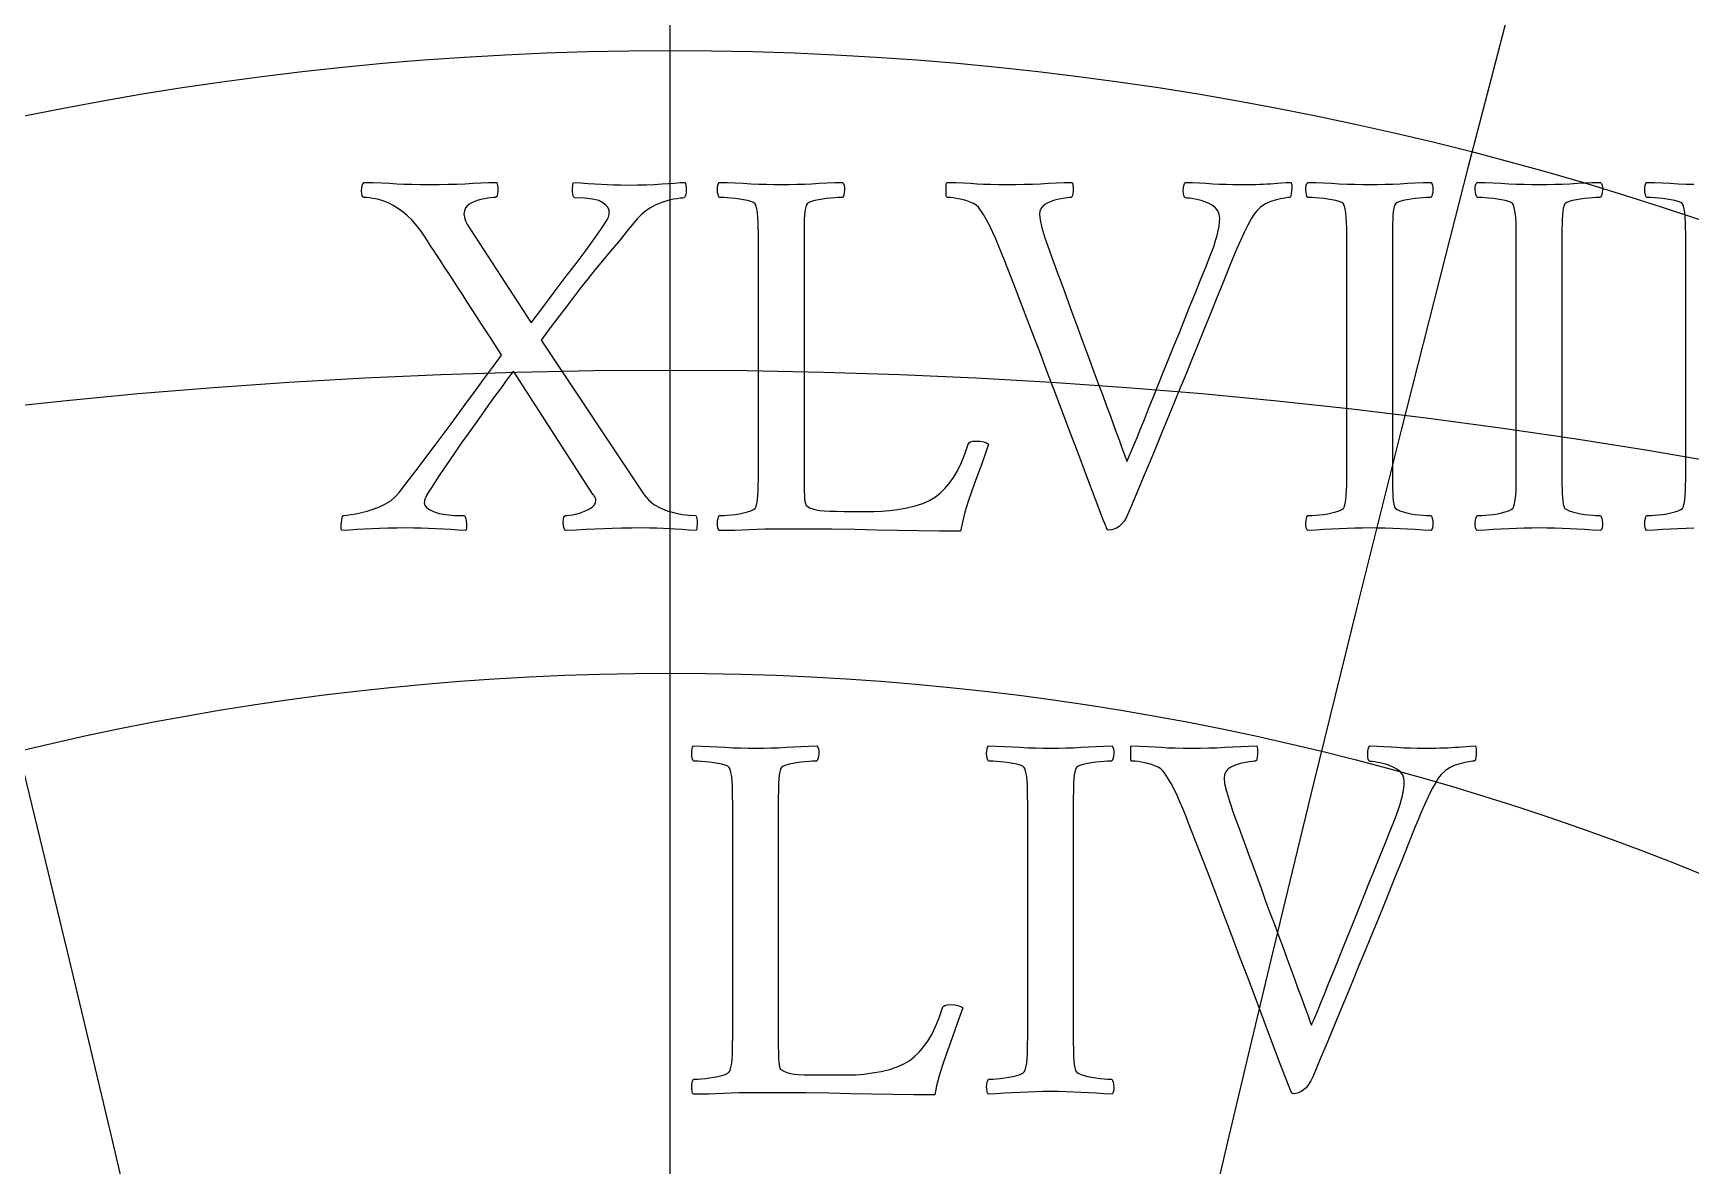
# Model space of a CAD drawing. Header units: millimetres. Extents: x -69 to 69, y -69 to 71.
# Drawn here: x -4.8 to 7.7, y 38.78 to 47.31 of the extents above; entities that cross this region are included whole.
import ezdxf

# ---------------------------------------------------------------- set-up
doc = ezdxf.new("R2010")
doc.units = ezdxf.units.MM
for name, color, linetype in [('CUT_OUTER', 1, 'Continuous'), ('ENGRAVE', 7, 'Continuous'), ('ENGRAVE_FINE', 8, 'Continuous'), ('TEXT', 5, 'Continuous')]:
    doc.layers.add(name, color=color, linetype=linetype)

msp = doc.modelspace()

# ---------------------------------------------------------------- linework, layer by layer
at = {"layer": 'CUT_OUTER'}
for centre, radius, start, end in [((-0.0002, -0.0002), 69.3899, 142.382592, 87.802904), ((-0.0008, 0.001), 69.3887, 92.196259, 142.383048)]:
    msp.add_arc(centre, radius, start, end, dxfattribs=at)
at = {"layer": 'ENGRAVE'}
msp.add_lwpolyline([(0, -68.4), (0, 68.4)], dxfattribs=at)
for centre, radius in [((0, 0), 68.4), ((0, 28.424), 36.7224), ((0, 26.228), 32.1226), ((0, 24.4499), 27.9737), ((0, 23.0047), 24.1772), ((0, 0), 44.7739), ((0, 21.8307), 20.6582)]:
    msp.add_circle(centre, radius, dxfattribs=at)
for centre, radius, start, end in [((0, 31.1576), 41.9068, 131.64088, 48.35912), ((0, 34.6003), 47.863, 158.93428, 21.06572), ((0, 39.0076), 54.8629, 178.03137, 1.96863)]:
    msp.add_arc(centre, radius, start, end, dxfattribs=at)
at = {"layer": 'ENGRAVE_FINE'}
for centre, radius, start, end in [((-359.1049, -44.7739), 364.6446, 4.150866, 17.902688), ((-359.1049, -44.7739), 364.6446, 4.150866, 17.902688), ((359.1049, -44.7739), 364.6446, 162.097312, 175.849134), ((359.1049, -44.7739), 364.6446, 162.097312, 175.849134), ((-173.9699, -44.7739), 185.1349, 8.354592, 35.979906), ((-173.9699, -44.7739), 185.1349, 8.354592, 35.979906), ((173.9699, -44.7739), 185.1349, 144.020094, 171.645408), ((173.9699, -44.7739), 185.1349, 144.020094, 171.645408), ((-109.6732, -44.7739), 126.6398, 12.666469, 54.396525), ((-109.6732, -44.7739), 126.6398, 12.666469, 54.396525), ((109.6732, -44.7739), 126.6398, 125.603475, 167.333531), ((109.6732, -44.7739), 126.6398, 125.603475, 167.333531), ((-75.4617, -44.7739), 98.5082, 17.146853, 73.284845), ((-75.4617, -44.7739), 98.5082, 17.146853, 73.284845), ((75.4617, -44.7739), 98.5082, 106.715155, 162.853147), ((75.4617, -44.7739), 98.5082, 106.715155, 162.853147)]:
    msp.add_arc(centre, radius, start, end, dxfattribs=at)
at = {"layer": 'TEXT'}
for points in [[(-1.8143, 46.1727), (-1.743, 46.173), (-1.6747, 46.1742), (-1.6095, 46.1761), (-1.5473, 46.1787), (-1.4868, 46.1816), (-1.4269, 46.1843), (-1.3675, 46.1867), (-1.3086, 46.1888), (-1.3051, 46.1787), (-1.3025, 46.1646), (-1.301, 46.1464), (-1.3005, 46.1241), (-1.3015, 46.1029), (-1.3046, 46.0877), (-1.3096, 46.0786), (-1.3167, 46.0756), (-1.3326, 46.0749), (-1.3521, 46.073), (-1.3751, 46.0699), (-1.4016, 46.0655), (-1.4295, 46.0594), (-1.4563, 46.0513), (-1.482, 46.0412), (-1.5068, 46.029), (-1.5281, 46.0143), (-1.5432, 45.9962), (-1.5523, 45.9748), (-1.5554, 45.9502), (-1.5523, 45.9262), (-1.5432, 45.8986), (-1.5281, 45.8675), (-1.5068, 45.8329), (-1.0497, 45.129), (-0.9617, 45.2466), (-0.8758, 45.3606), (-0.7918, 45.4711), (-0.7099, 45.578), (-0.6346, 45.6774), (-0.5704, 45.7651), (-0.5173, 45.8412), (-0.4753, 45.9057), (-0.4699, 45.9158), (-0.4657, 45.9259), (-0.4628, 45.936), (-0.4611, 45.9461), (-0.4603, 45.9552), (-0.4596, 45.9623), (-0.4593, 45.9674), (-0.4591, 45.9704), (-0.4622, 45.9851), (-0.4713, 46.0007), (-0.4864, 46.0174), (-0.5077, 46.0351), (-0.5393, 46.051), (-0.5855, 46.0624), (-0.6465, 46.0692), (-0.7221, 46.0715), (-0.7275, 46.0762), (-0.7317, 46.0862), (-0.7346, 46.1015), (-0.7362, 46.1221), (-0.7366, 46.1437), (-0.7357, 46.162), (-0.7336, 46.1771), (-0.7302, 46.1888), (-0.6731, 46.1849), (-0.6194, 46.1812), (-0.569, 46.1778), (-0.5218, 46.1747), (-0.4752, 46.172), (-0.4263, 46.1701), (-0.3751, 46.169), (-0.3216, 46.1686), (-0.2478, 46.1691), (-0.18, 46.1706), (-0.1183, 46.1732), (-0.0627, 46.1767), (-0.0124, 46.1805), (0.0334, 46.1838), (0.0746, 46.1866), (0.1112, 46.1888), (0.1149, 46.1792), (0.1178, 46.1666), (0.12, 46.1509), (0.1214, 46.1322), (0.121, 46.1132), (0.1178, 46.0968), (0.1119, 46.0829), (0.1032, 46.0715), (0.0922, 46.0709), (0.0753, 46.069), (0.0527, 46.0658), (0.0243, 46.0614), (-0.0078, 46.0548), (-0.0415, 46.0452), (-0.0766, 46.0326), (-0.1133, 46.0169), (-0.1498, 45.9976), (-0.1846, 45.9739), (-0.2176, 45.946), (-0.2488, 45.9138), (-0.3212, 45.8258), (-0.3888, 45.7439), (-0.4517, 45.668), (-0.5097, 45.5982), (-0.5649, 45.5312), (-0.6194, 45.4637), (-0.6731, 45.3957), (-0.7261, 45.3272), (-0.781, 45.2552), (-0.8404, 45.1765), (-0.9043, 45.0913), (-0.9729, 44.9996), (-0.1962, 43.8345), (-0.1641, 43.7951), (-0.1244, 43.7617), (-0.0771, 43.7344), (-0.0222, 43.7132), (0.0351, 43.6973), (0.09, 43.6859), (0.1423, 43.6791), (0.1921, 43.6768), (0.1973, 43.6669), (0.2007, 43.6535), (0.2024, 43.6366), (0.2023, 43.6161), (0.2011, 43.5961), (0.1997, 43.5807), (0.1981, 43.5698), (0.1962, 43.5635), (0.1396, 43.5674), (0.087, 43.5711), (0.0384, 43.5745), (-0.0061, 43.5777), (-0.0508, 43.5803), (-0.1001, 43.5822), (-0.154, 43.5834), (-0.2124, 43.5837), (-0.2926, 43.5834), (-0.3676, 43.5822), (-0.4373, 43.5803), (-0.5016, 43.5777), (-0.5659, 43.5745), (-0.6356, 43.5711), (-0.7106, 43.5674), (-0.7908, 43.5635), (-0.7979, 43.5736), (-0.803, 43.5878), (-0.806, 43.606), (-0.807, 43.6282), (-0.806, 43.6495), (-0.803, 43.6647), (-0.7979, 43.6738), (-0.7908, 43.6768), (-0.7768, 43.6775), (-0.759, 43.6798), (-0.7374, 43.6836), (-0.7119, 43.6889), (-0.685, 43.6959), (-0.6589, 43.7046), (-0.6334, 43.7151), (-0.6088, 43.7274), (-0.5876, 43.7411), (-0.5724, 43.7562), (-0.5633, 43.7725), (-0.5603, 43.7901), (-0.5606, 43.7945), (-0.5618, 43.7997), (-0.5637, 43.8056), (-0.5663, 43.8123), (-0.5695, 43.819), (-0.5729, 43.8249), (-0.5766, 43.8301), (-0.5805, 43.8345), (-1.1832, 44.7649), (-1.2286, 44.7046), (-1.2757, 44.6411), (-1.3247, 44.5742), (-1.3754, 44.504), (-1.4266, 44.4326), (-1.477, 44.3619), (-1.5267, 44.292), (-1.5756, 44.2229), (-1.6224, 44.1561), (-1.6656, 44.0934), (-1.7053, 44.0348), (-1.7414, 43.9802), (-1.773, 43.9316), (-1.7991, 43.8912), (-1.8196, 43.8588), (-1.8345, 43.8345), (-1.8368, 43.83), (-1.8395, 43.8244), (-1.8428, 43.8179), (-1.8466, 43.8103), (-1.8502, 43.8019), (-1.8527, 43.7931), (-1.8542, 43.7837), (-1.8547, 43.7739), (-1.8504, 43.756), (-1.8375, 43.739), (-1.816, 43.7227), (-1.7859, 43.7071), (-1.7455, 43.6939), (-1.6929, 43.6844), (-1.6282, 43.6787), (-1.5513, 43.6768), (-1.5459, 43.6669), (-1.5417, 43.6535), (-1.5388, 43.6366), (-1.5372, 43.6161), (-1.5368, 43.5961), (-1.5377, 43.5807), (-1.5398, 43.5698), (-1.5432, 43.5635), (-1.5981, 43.5674), (-1.6535, 43.5711), (-1.7093, 43.5745), (-1.7657, 43.5777), (-1.8221, 43.5803), (-1.878, 43.5822), (-1.9333, 43.5834), (-1.9882, 43.5837), (-2.0623, 43.5834), (-2.1308, 43.5822), (-2.1937, 43.5803), (-2.2511, 43.5777), (-2.3062, 43.5745), (-2.3624, 43.5711), (-2.4195, 43.5674), (-2.4777, 43.5635), (-2.4808, 43.575), (-2.4822, 43.5893), (-2.4818, 43.6064), (-2.4797, 43.6262), (-2.4768, 43.6453), (-2.4741, 43.6601), (-2.4717, 43.6706), (-2.4696, 43.6768), (-2.4573, 43.6777), (-2.4367, 43.6803), (-2.4078, 43.6848), (-2.3705, 43.6909), (-2.3282, 43.6995), (-2.2845, 43.7112), (-2.2392, 43.7258), (-2.1925, 43.7435), (-2.1476, 43.7646), (-2.108, 43.7895), (-2.0738, 43.8182), (-2.0448, 43.8507), (-1.9718, 43.9458), (-1.9022, 44.0368), (-1.8363, 44.1238), (-1.7738, 44.2067), (-1.7133, 44.2877), (-1.653, 44.369), (-1.5929, 44.4506), (-1.5331, 44.5323), (-1.4721, 44.6159), (-1.4082, 44.7027), (-1.3416, 44.7929), (-1.2722, 44.8863), (-1.2961, 44.9248), (-1.3233, 44.9677), (-1.3537, 45.0149), (-1.3875, 45.0663), (-1.4231, 45.1205), (-1.4593, 45.176), (-1.496, 45.2328), (-1.5331, 45.2908), (-1.57, 45.3485), (-1.6059, 45.4041), (-1.6408, 45.4577), (-1.6747, 45.5092), (-1.7066, 45.5575), (-1.7354, 45.6013), (-1.7612, 45.6405), (-1.7839, 45.6751), (-1.8025, 45.7034), (-1.8158, 45.7236), (-1.8237, 45.7358), (-1.8264, 45.7398), (-1.8584, 45.7896), (-1.8896, 45.8339), (-1.9201, 45.8726), (-1.9498, 45.9057), (-1.9805, 45.9353), (-2.014, 45.9633), (-2.0503, 45.9899), (-2.0893, 46.0149), (-2.1165, 46.0299), (-2.1455, 46.0427), (-2.1762, 46.0532), (-2.2087, 46.0614), (-2.2401, 46.0676), (-2.2678, 46.072), (-2.2917, 46.0747), (-2.3118, 46.0756), (-2.3189, 46.0786), (-2.3239, 46.0877), (-2.327, 46.1029), (-2.328, 46.1241), (-2.327, 46.1464), (-2.3239, 46.1646), (-2.3189, 46.1787), (-2.3118, 46.1888), (-2.2417, 46.1867), (-2.1768, 46.1843), (-2.1173, 46.1816), (-2.063, 46.1787), (-2.0088, 46.1761), (-1.9493, 46.1742), (-1.8844, 46.173), (-1.8143, 46.1727)], [(1.0093, 44.0328), (1.0093, 44.0282), (1.0093, 44.0226), (1.0093, 44.0161), (1.0093, 44.0085), (1.0093, 43.9889), (1.0093, 43.9665), (1.0093, 43.9414), (1.0093, 43.9134), (1.0095, 43.8847), (1.0103, 43.8573), (1.0115, 43.8311), (1.0133, 43.8062), (1.0158, 43.7845), (1.0194, 43.7678), (1.0239, 43.7562), (1.0295, 43.7496), (1.0509, 43.7368), (1.0745, 43.7268), (1.1004, 43.7196), (1.1286, 43.7152), (1.1621, 43.7126), (1.2039, 43.7107), (1.2541, 43.7095), (1.3127, 43.7091), (1.5351, 43.7091), (1.5932, 43.7108), (1.654, 43.7157), (1.7176, 43.7239), (1.7839, 43.7354), (1.8483, 43.7505), (1.9058, 43.7693), (1.9565, 43.7919), (2.0003, 43.8184), (2.0361, 43.8472), (2.0706, 43.8811), (2.1039, 43.92), (2.1358, 43.964), (2.1663, 44.0146), (2.195, 44.0732), (2.2219, 44.14), (2.2471, 44.2148), (2.2537, 44.2254), (2.2653, 44.233), (2.282, 44.2375), (2.3037, 44.2391), (2.3371, 44.2375), (2.3644, 44.233), (2.3856, 44.2254), (2.4008, 44.2148), (2.3719, 44.1326), (2.3416, 44.0479), (2.3102, 43.9607), (2.2774, 43.871), (2.247, 43.7832), (2.2223, 43.7021), (2.2035, 43.6275), (2.1905, 43.5595), (2.0309, 43.56), (1.8719, 43.5615), (1.7134, 43.564), (1.5554, 43.5676), (1.3925, 43.5711), (1.2196, 43.5736), (1.0366, 43.5752), (0.8434, 43.5757), (0.7764, 43.5753), (0.713, 43.5741), (0.653, 43.5722), (0.5967, 43.5696), (0.5415, 43.5669), (0.4854, 43.565), (0.4283, 43.5639), (0.3701, 43.5635), (0.3632, 43.5731), (0.3585, 43.5858), (0.3561, 43.6014), (0.356, 43.6202), (0.3576, 43.6389), (0.3605, 43.6545), (0.3647, 43.6672), (0.3701, 43.6768), (0.3848, 43.6772), (0.4045, 43.6783), (0.4293, 43.6802), (0.4591, 43.6829), (0.4911, 43.6865), (0.5223, 43.6915), (0.5528, 43.6976), (0.5825, 43.7051), (0.6084, 43.7134), (0.6275, 43.7223), (0.6398, 43.7317), (0.6452, 43.7415), (0.6524, 43.7676), (0.6578, 43.7971), (0.6615, 43.8303), (0.6634, 43.8669), (0.6643, 43.9061), (0.6649, 43.9468), (0.6653, 43.989), (0.6654, 44.0328), (0.6654, 45.7196), (0.6653, 45.7635), (0.6649, 45.8061), (0.6643, 45.8474), (0.6634, 45.8875), (0.6615, 45.925), (0.6578, 45.9588), (0.6524, 45.9887), (0.6452, 46.0149), (0.6398, 46.0263), (0.6275, 46.0361), (0.6084, 46.0445), (0.5825, 46.0513), (0.5528, 46.057), (0.5223, 46.0619), (0.4911, 46.0661), (0.4591, 46.0695), (0.4293, 46.0722), (0.4045, 46.0741), (0.3848, 46.0752), (0.3701, 46.0756), (0.3647, 46.0852), (0.3605, 46.0978), (0.3576, 46.1135), (0.356, 46.1322), (0.3561, 46.1509), (0.3585, 46.1666), (0.3632, 46.1792), (0.3701, 46.1888), (0.4306, 46.1867), (0.4905, 46.1843), (0.5499, 46.1816), (0.6088, 46.1787), (0.6672, 46.1761), (0.7251, 46.1742), (0.7825, 46.173), (0.8394, 46.1727), (0.8976, 46.173), (0.9552, 46.1742), (1.0119, 46.1761), (1.0679, 46.1787), (1.1242, 46.1816), (1.1817, 46.1843), (1.2405, 46.1867), (1.3005, 46.1888), (1.3075, 46.1792), (1.3121, 46.1666), (1.3146, 46.1509), (1.3147, 46.1322), (1.313, 46.1135), (1.3101, 46.0978), (1.306, 46.0852), (1.3005, 46.0756), (1.2859, 46.0752), (1.2661, 46.0741), (1.2414, 46.0722), (1.2115, 46.0695), (1.1797, 46.0661), (1.1488, 46.0619), (1.119, 46.057), (1.0902, 46.0513), (1.0649, 46.0445), (1.0457, 46.0361), (1.0325, 46.0263), (1.0254, 46.0149), (1.02, 45.9931), (1.0158, 45.9684), (1.0129, 45.9406), (1.0113, 45.9097), (1.0104, 45.8766), (1.0098, 45.842), (1.0094, 45.8058), (1.0093, 45.7681), (1.0093, 45.7621), (1.0093, 45.756), (1.0093, 45.7499), (1.0093, 45.7439), (1.0093, 45.7378), (1.0093, 45.7317), (1.0093, 45.7257), (1.0093, 45.7196)], [(2.5424, 46.1727), (2.6066, 46.173), (2.6698, 46.1742), (2.732, 46.1761), (2.7932, 46.1787), (2.8536, 46.1816), (2.9135, 46.1843), (2.9729, 46.1867), (3.0318, 46.1888), (3.0353, 46.1788), (3.0374, 46.1651), (3.0383, 46.1475), (3.0379, 46.1261), (3.0363, 46.1055), (3.0334, 46.0902), (3.0292, 46.0802), (3.0238, 46.0756), (3.013, 46.0749), (2.997, 46.073), (2.9756, 46.0699), (2.9489, 46.0655), (2.92, 46.0594), (2.8918, 46.0513), (2.8644, 46.0412), (2.8377, 46.029), (2.8147, 46.014), (2.7982, 45.9952), (2.7884, 45.9725), (2.7851, 45.9461), (2.7896, 45.9052), (2.8033, 45.847), (2.8261, 45.7717), (2.8579, 45.6791), (2.8755, 45.631), (2.8958, 45.5755), (2.919, 45.5127), (2.9449, 45.4425), (2.9728, 45.3668), (3.002, 45.2873), (3.0325, 45.204), (3.0642, 45.1169), (3.0967, 45.0279), (3.1294, 44.9389), (3.1624, 44.8499), (3.1957, 44.7609), (3.2283, 44.6737), (3.2594, 44.59), (3.289, 44.5098), (3.317, 44.4332), (3.3431, 44.3618), (3.3666, 44.2972), (3.3876, 44.2394), (3.406, 44.1885), (3.4213, 44.1464), (3.4328, 44.1152), (3.4405, 44.0948), (3.4445, 44.0853), (3.4508, 44.0991), (3.4616, 44.1243), (3.4771, 44.1608), (3.497, 44.2087), (3.5207, 44.266), (3.5471, 44.3306), (3.5763, 44.4025), (3.6083, 44.4818), (3.6425, 44.5669), (3.6786, 44.6562), (3.7164, 44.7499), (3.7559, 44.8479), (3.7965, 44.9484), (3.8373, 45.0496), (3.8784, 45.1516), (3.9198, 45.2544), (3.9606, 45.356), (4.0002, 45.4546), (4.0385, 45.5502), (4.0755, 45.6427), (4.0892, 45.6776), (4.1018, 45.7135), (4.1134, 45.7504), (4.124, 45.7884), (4.1329, 45.8253), (4.1392, 45.8592), (4.143, 45.89), (4.1443, 45.9178), (4.1409, 45.9481), (4.1306, 45.9744), (4.1135, 45.9967), (4.0897, 46.0149), (4.0618, 46.0298), (4.033, 46.0422), (4.0032, 46.0521), (3.9723, 46.0594), (3.9434, 46.0647), (3.9193, 46.0685), (3.8999, 46.0708), (3.8854, 46.0715), (3.8783, 46.078), (3.8732, 46.0892), (3.8702, 46.1053), (3.8692, 46.1261), (3.8702, 46.1475), (3.8732, 46.1651), (3.8783, 46.1788), (3.8854, 46.1888), (3.9392, 46.1867), (3.9916, 46.1843), (4.0424, 46.1816), (4.0917, 46.1787), (4.141, 46.1761), (4.1918, 46.1742), (4.2441, 46.173), (4.298, 46.1727), (4.3421, 46.1728), (4.3814, 46.1732), (4.4159, 46.1738), (4.4456, 46.1747), (4.4728, 46.1758), (4.4997, 46.1772), (4.5264, 46.1788), (4.5528, 46.1807), (4.5806, 46.1828), (4.6115, 46.1848), (4.6454, 46.1868), (4.6823, 46.1888), (4.6856, 46.1787), (4.6873, 46.1646), (4.6876, 46.1464), (4.6863, 46.1241), (4.684, 46.1029), (4.6813, 46.0877), (4.678, 46.0786), (4.6742, 46.0756), (4.6581, 46.0743), (4.6342, 46.0705), (4.6025, 46.0642), (4.5629, 46.0553), (4.5216, 46.0427), (4.4846, 46.025), (4.4518, 46.0023), (4.4234, 45.9744), (4.4038, 45.949), (4.3814, 45.9133), (4.3563, 45.8671), (4.3283, 45.8106), (4.2999, 45.7496), (4.2732, 45.6898), (4.2483, 45.6312), (4.2252, 45.574), (4.1717, 45.4412), (4.1205, 45.3141), (4.0716, 45.1925), (4.0249, 45.0764), (3.9797, 44.9642), (3.9349, 44.8539), (3.8907, 44.7457), (3.8469, 44.6395), (3.8031, 44.5334), (3.7585, 44.4251), (3.7131, 44.3149), (3.6669, 44.2027), (3.6189, 44.0864), (3.5678, 43.964), (3.5137, 43.8356), (3.4566, 43.7011), (3.44, 43.6657), (3.4227, 43.6363), (3.4046, 43.6131), (3.3858, 43.5959), (3.3665, 43.5835), (3.3469, 43.5746), (3.327, 43.5693), (3.3069, 43.5676), (3.3011, 43.5692), (3.2958, 43.5741), (3.291, 43.5824), (3.2867, 43.5939), (3.2826, 43.6061), (3.2786, 43.6166), (3.2746, 43.6253), (3.2705, 43.6323), (3.2049, 43.8053), (3.1416, 43.9726), (3.0805, 44.134), (3.0217, 44.2896), (2.9638, 44.443), (2.9054, 44.5976), (2.8465, 44.7534), (2.7871, 44.9106), (2.7256, 45.0724), (2.6602, 45.2423), (2.5911, 45.4203), (2.5181, 45.6063), (2.496, 45.6635), (2.4741, 45.7176), (2.4525, 45.7686), (2.4311, 45.8167), (2.4093, 45.8622), (2.3861, 45.9057), (2.3617, 45.9471), (2.3361, 45.9866), (2.3239, 46.002), (2.3078, 46.0159), (2.2875, 46.0283), (2.2633, 46.0392), (2.2371, 46.0485), (2.2112, 46.0564), (2.1855, 46.0627), (2.1601, 46.0675), (2.1365, 46.071), (2.1161, 46.0735), (2.0991, 46.0751), (2.0853, 46.0756), (2.0835, 46.079), (2.0822, 46.0892), (2.0815, 46.1063), (2.0812, 46.1302), (2.0815, 46.1543), (2.0822, 46.1721), (2.0835, 46.1837), (2.0853, 46.1888), (2.1511, 46.1867), (2.2112, 46.1843), (2.2654, 46.1816), (2.3138, 46.1787), (2.3622, 46.1761), (2.4165, 46.1742), (2.4765, 46.173), (2.5424, 46.1727)], [(5.2769, 46.1727), (5.3352, 46.173), (5.3927, 46.1742), (5.4495, 46.1761), (5.5055, 46.1787), (5.5617, 46.1816), (5.6192, 46.1843), (5.678, 46.1867), (5.7381, 46.1888), (5.745, 46.1792), (5.7497, 46.1666), (5.7521, 46.1509), (5.7522, 46.1322), (5.7506, 46.1135), (5.7477, 46.0978), (5.7435, 46.0852), (5.7381, 46.0756), (5.7234, 46.0752), (5.7037, 46.0741), (5.6789, 46.0722), (5.6491, 46.0695), (5.6172, 46.0661), (5.5864, 46.0619), (5.5565, 46.057), (5.5277, 46.0513), (5.5024, 46.0445), (5.4832, 46.0361), (5.4701, 46.0263), (5.463, 46.0149), (5.4576, 45.9931), (5.4534, 45.9684), (5.4505, 45.9406), (5.4488, 45.9097), (5.4479, 45.8766), (5.4473, 45.842), (5.4469, 45.8058), (5.4468, 45.7681), (5.4468, 45.7621), (5.4468, 45.756), (5.4468, 45.7499), (5.4468, 45.7439), (5.4468, 45.7378), (5.4468, 45.7317), (5.4468, 45.7257), (5.4468, 45.7196), (5.4468, 44.0328), (5.4468, 44.0267), (5.4468, 44.0206), (5.4468, 44.0146), (5.4468, 44.0085), (5.4468, 44.0024), (5.4468, 43.9964), (5.4468, 43.9903), (5.4468, 43.9842), (5.4469, 43.9467), (5.4473, 43.9109), (5.4479, 43.8769), (5.4488, 43.8447), (5.4505, 43.8147), (5.4534, 43.7875), (5.4576, 43.7631), (5.463, 43.7415), (5.4701, 43.7317), (5.4832, 43.7223), (5.5024, 43.7134), (5.5277, 43.7051), (5.5565, 43.6976), (5.5864, 43.6915), (5.6172, 43.6865), (5.6491, 43.6829), (5.6789, 43.6802), (5.7037, 43.6783), (5.7234, 43.6772), (5.7381, 43.6768), (5.7435, 43.6672), (5.7477, 43.6545), (5.7506, 43.6389), (5.7522, 43.6202), (5.7521, 43.6014), (5.7497, 43.5858), (5.745, 43.5731), (5.7381, 43.5635), (5.678, 43.5674), (5.6192, 43.5711), (5.5617, 43.5745), (5.5055, 43.5777), (5.4495, 43.5803), (5.3927, 43.5822), (5.3352, 43.5834), (5.2769, 43.5837), (5.22, 43.5834), (5.1626, 43.5822), (5.1047, 43.5803), (5.0463, 43.5777), (4.9874, 43.5745), (4.928, 43.5711), (4.8681, 43.5674), (4.8077, 43.5635), (4.8007, 43.5731), (4.796, 43.5858), (4.7936, 43.6014), (4.7935, 43.6202), (4.7952, 43.6389), (4.7981, 43.6545), (4.8022, 43.6672), (4.8077, 43.6768), (4.8223, 43.6772), (4.8421, 43.6783), (4.8668, 43.6802), (4.8967, 43.6829), (4.9286, 43.6865), (4.9599, 43.6915), (4.9903, 43.6976), (5.02, 43.7051), (5.046, 43.7134), (5.065, 43.7223), (5.0773, 43.7317), (5.0827, 43.7415), (5.09, 43.7676), (5.0954, 43.7971), (5.0991, 43.8303), (5.1009, 43.8669), (5.1018, 43.9061), (5.1025, 43.9468), (5.1028, 43.989), (5.103, 44.0328), (5.103, 45.7196), (5.1028, 45.7635), (5.1025, 45.8061), (5.1018, 45.8474), (5.1009, 45.8875), (5.0991, 45.925), (5.0954, 45.9588), (5.09, 45.9887), (5.0827, 46.0149), (5.0773, 46.0263), (5.065, 46.0361), (5.046, 46.0445), (5.02, 46.0513), (4.9903, 46.057), (4.9599, 46.0619), (4.9286, 46.0661), (4.8967, 46.0695), (4.8668, 46.0722), (4.8421, 46.0741), (4.8223, 46.0752), (4.8077, 46.0756), (4.8022, 46.0852), (4.7981, 46.0978), (4.7952, 46.1135), (4.7935, 46.1322), (4.7936, 46.1509), (4.796, 46.1666), (4.8007, 46.1792), (4.8077, 46.1888), (4.8681, 46.1867), (4.928, 46.1843), (4.9874, 46.1816), (5.0463, 46.1787), (5.1047, 46.1761), (5.1626, 46.1742), (5.22, 46.173), (5.2769, 46.1727)], [(6.5552, 46.1727), (6.6135, 46.173), (6.671, 46.1742), (6.7277, 46.1761), (6.7837, 46.1787), (6.84, 46.1816), (6.8975, 46.1843), (6.9563, 46.1867), (7.0163, 46.1888), (7.0233, 46.1792), (7.028, 46.1666), (7.0304, 46.1509), (7.0305, 46.1322), (7.0288, 46.1135), (7.0259, 46.0978), (7.0218, 46.0852), (7.0163, 46.0756), (7.0017, 46.0752), (6.9819, 46.0741), (6.9572, 46.0722), (6.9273, 46.0695), (6.8955, 46.0661), (6.8646, 46.0619), (6.8348, 46.057), (6.806, 46.0513), (6.7807, 46.0445), (6.7615, 46.0361), (6.7483, 46.0263), (6.7413, 46.0149), (6.7358, 45.9931), (6.7317, 45.9684), (6.7287, 45.9406), (6.7271, 45.9097), (6.7262, 45.8766), (6.7256, 45.842), (6.7252, 45.8058), (6.7251, 45.7681), (6.7251, 45.7621), (6.7251, 45.756), (6.7251, 45.7499), (6.7251, 45.7439), (6.7251, 45.7378), (6.7251, 45.7317), (6.7251, 45.7257), (6.7251, 45.7196), (6.7251, 44.0328), (6.7251, 44.0267), (6.7251, 44.0206), (6.7251, 44.0146), (6.7251, 44.0085), (6.7251, 44.0024), (6.7251, 43.9964), (6.7251, 43.9903), (6.7251, 43.9842), (6.7252, 43.9467), (6.7256, 43.9109), (6.7262, 43.8769), (6.7271, 43.8447), (6.7287, 43.8147), (6.7317, 43.7875), (6.7358, 43.7631), (6.7413, 43.7415), (6.7483, 43.7317), (6.7615, 43.7223), (6.7807, 43.7134), (6.806, 43.7051), (6.8348, 43.6976), (6.8646, 43.6915), (6.8955, 43.6865), (6.9273, 43.6829), (6.9572, 43.6802), (6.9819, 43.6783), (7.0017, 43.6772), (7.0163, 43.6768), (7.0218, 43.6672), (7.0259, 43.6545), (7.0288, 43.6389), (7.0305, 43.6202), (7.0304, 43.6014), (7.028, 43.5858), (7.0233, 43.5731), (7.0163, 43.5635), (6.9563, 43.5674), (6.8975, 43.5711), (6.84, 43.5745), (6.7837, 43.5777), (6.7277, 43.5803), (6.671, 43.5822), (6.6135, 43.5834), (6.5552, 43.5837), (6.4983, 43.5834), (6.4409, 43.5822), (6.383, 43.5803), (6.3246, 43.5777), (6.2657, 43.5745), (6.2063, 43.5711), (6.1464, 43.5674), (6.0859, 43.5635), (6.079, 43.5731), (6.0743, 43.5858), (6.0719, 43.6014), (6.0718, 43.6202), (6.0734, 43.6389), (6.0763, 43.6545), (6.0805, 43.6672), (6.0859, 43.6768), (6.1006, 43.6772), (6.1203, 43.6783), (6.1451, 43.6802), (6.1749, 43.6829), (6.2069, 43.6865), (6.2381, 43.6915), (6.2686, 43.6976), (6.2983, 43.7051), (6.3242, 43.7134), (6.3433, 43.7223), (6.3556, 43.7317), (6.361, 43.7415), (6.3682, 43.7676), (6.3737, 43.7971), (6.3773, 43.8303), (6.3792, 43.8669), (6.3801, 43.9061), (6.3807, 43.9468), (6.3811, 43.989), (6.3812, 44.0328), (6.3812, 45.7196), (6.3811, 45.7635), (6.3807, 45.8061), (6.3801, 45.8474), (6.3792, 45.8875), (6.3773, 45.925), (6.3737, 45.9588), (6.3682, 45.9887), (6.361, 46.0149), (6.3556, 46.0263), (6.3433, 46.0361), (6.3242, 46.0445), (6.2983, 46.0513), (6.2686, 46.057), (6.2381, 46.0619), (6.2069, 46.0661), (6.1749, 46.0695), (6.1451, 46.0722), (6.1203, 46.0741), (6.1006, 46.0752), (6.0859, 46.0756), (6.0805, 46.0852), (6.0763, 46.0978), (6.0734, 46.1135), (6.0718, 46.1322), (6.0719, 46.1509), (6.0743, 46.1666), (6.079, 46.1792), (6.0859, 46.1888), (6.1464, 46.1867), (6.2063, 46.1843), (6.2657, 46.1816), (6.3246, 46.1787), (6.383, 46.1761), (6.4409, 46.1742), (6.4983, 46.173), (6.5552, 46.1727)], [(0.8151, 39.7844), (0.8151, 39.7799), (0.8151, 39.7743), (0.8151, 39.7678), (0.8151, 39.7602), (0.8151, 39.7406), (0.8151, 39.7182), (0.8151, 39.693), (0.8151, 39.6651), (0.8154, 39.6364), (0.8161, 39.609), (0.8174, 39.5828), (0.8191, 39.5579), (0.8217, 39.5362), (0.8252, 39.5195), (0.8298, 39.5079), (0.8353, 39.5013), (0.8567, 39.4885), (0.8803, 39.4785), (0.9062, 39.4713), (0.9344, 39.4669), (0.9679, 39.4642), (1.0098, 39.4623), (1.06, 39.4612), (1.1185, 39.4608), (1.341, 39.4608), (1.399, 39.4625), (1.4598, 39.4674), (1.5234, 39.4756), (1.5897, 39.4871), (1.6541, 39.5022), (1.7116, 39.521), (1.7623, 39.5436), (1.8062, 39.57), (1.8419, 39.5989), (1.8764, 39.6327), (1.9097, 39.6717), (1.9417, 39.7157), (1.9721, 39.7662), (2.0008, 39.8249), (2.0278, 39.8916), (2.0529, 39.9665), (2.0595, 39.9771), (2.0711, 39.9847), (2.0878, 39.9892), (2.1096, 39.9907), (2.1429, 39.9892), (2.1702, 39.9847), (2.1915, 39.9771), (2.2066, 39.9665), (2.1777, 39.8843), (2.1475, 39.7996), (2.116, 39.7124), (2.0833, 39.6226), (2.0528, 39.5349), (2.0281, 39.4537), (2.0093, 39.3792), (1.9963, 39.3112), (1.8368, 39.3117), (1.6777, 39.3132), (1.5192, 39.3157), (1.3612, 39.3192), (1.1984, 39.3228), (1.0254, 39.3253), (0.8424, 39.3268), (0.6492, 39.3273), (0.5823, 39.327), (0.5188, 39.3258), (0.4589, 39.3239), (0.4025, 39.3213), (0.3474, 39.3186), (0.2913, 39.3167), (0.2341, 39.3156), (0.176, 39.3152), (0.169, 39.3248), (0.1643, 39.3374), (0.1619, 39.3531), (0.1618, 39.3718), (0.1634, 39.3905), (0.1664, 39.4062), (0.1705, 39.4189), (0.176, 39.4285), (0.1906, 39.4288), (0.2103, 39.43), (0.2351, 39.4319), (0.265, 39.4345), (0.2969, 39.4382), (0.3282, 39.4431), (0.3586, 39.4493), (0.3883, 39.4568), (0.4142, 39.4651), (0.4333, 39.474), (0.4456, 39.4833), (0.451, 39.4932), (0.4582, 39.5192), (0.4637, 39.5488), (0.4673, 39.5819), (0.4692, 39.6186), (0.4701, 39.6578), (0.4708, 39.6985), (0.4711, 39.7407), (0.4713, 39.7844), (0.4713, 41.4713), (0.4711, 41.5151), (0.4708, 41.5577), (0.4701, 41.5991), (0.4692, 41.6391), (0.4673, 41.6767), (0.4637, 41.7104), (0.4582, 41.7404), (0.451, 41.7666), (0.4456, 41.7779), (0.4333, 41.7878), (0.4142, 41.7961), (0.3883, 41.803), (0.3586, 41.8087), (0.3282, 41.8136), (0.2969, 41.8178), (0.265, 41.8212), (0.2351, 41.8238), (0.2103, 41.8257), (0.1906, 41.8269), (0.176, 41.8272), (0.1705, 41.8369), (0.1664, 41.8495), (0.1634, 41.8652), (0.1618, 41.8839), (0.1619, 41.9026), (0.1643, 41.9183), (0.169, 41.9309), (0.176, 41.9405), (0.2364, 41.9384), (0.2963, 41.936), (0.3557, 41.9333), (0.4146, 41.9304), (0.473, 41.9277), (0.5309, 41.9258), (0.5883, 41.9247), (0.6452, 41.9243), (0.7035, 41.9247), (0.761, 41.9258), (0.8178, 41.9277), (0.8738, 41.9304), (0.93, 41.9333), (0.9875, 41.936), (1.0463, 41.9384), (1.1064, 41.9405), (1.1133, 41.9309), (1.118, 41.9183), (1.1204, 41.9026), (1.1205, 41.8839), (1.1189, 41.8652), (1.116, 41.8495), (1.1118, 41.8369), (1.1064, 41.8272), (1.0917, 41.8269), (1.072, 41.8257), (1.0472, 41.8238), (1.0174, 41.8212), (0.9855, 41.8178), (0.9547, 41.8136), (0.9248, 41.8087), (0.896, 41.803), (0.8707, 41.7961), (0.8515, 41.7878), (0.8384, 41.7779), (0.8313, 41.7666), (0.8258, 41.7448), (0.8217, 41.72), (0.8188, 41.6922), (0.8171, 41.6614), (0.8162, 41.6283), (0.8156, 41.5936), (0.8152, 41.5575), (0.8151, 41.5198), (0.8151, 41.5137), (0.8151, 41.5077), (0.8151, 41.5016), (0.8151, 41.4955), (0.8151, 41.4895), (0.8151, 41.4834), (0.8151, 41.4773), (0.8151, 41.4713)], [(2.87, 41.9243), (2.9283, 41.9247), (2.9858, 41.9258), (3.0426, 41.9277), (3.0986, 41.9304), (3.1548, 41.9333), (3.2124, 41.936), (3.2711, 41.9384), (3.3312, 41.9405), (3.3381, 41.9309), (3.3428, 41.9183), (3.3452, 41.9026), (3.3453, 41.8839), (3.3437, 41.8652), (3.3408, 41.8495), (3.3366, 41.8369), (3.3312, 41.8272), (3.3165, 41.8269), (3.2968, 41.8257), (3.272, 41.8238), (3.2422, 41.8212), (3.2103, 41.8178), (3.1795, 41.8136), (3.1497, 41.8087), (3.1208, 41.803), (3.0956, 41.7961), (3.0763, 41.7878), (3.0632, 41.7779), (3.0561, 41.7666), (3.0507, 41.7448), (3.0465, 41.72), (3.0436, 41.6922), (3.042, 41.6614), (3.0411, 41.6283), (3.0404, 41.5936), (3.0401, 41.5575), (3.0399, 41.5198), (3.0399, 41.5137), (3.0399, 41.5077), (3.0399, 41.5016), (3.0399, 41.4955), (3.0399, 41.4895), (3.0399, 41.4834), (3.0399, 41.4773), (3.0399, 41.4713), (3.0399, 39.7844), (3.0399, 39.7784), (3.0399, 39.7723), (3.0399, 39.7662), (3.0399, 39.7602), (3.0399, 39.7541), (3.0399, 39.748), (3.0399, 39.742), (3.0399, 39.7359), (3.0401, 39.6984), (3.0404, 39.6626), (3.0411, 39.6286), (3.042, 39.5963), (3.0436, 39.5664), (3.0465, 39.5392), (3.0507, 39.5148), (3.0561, 39.4932), (3.0632, 39.4833), (3.0763, 39.474), (3.0956, 39.4651), (3.1208, 39.4568), (3.1497, 39.4493), (3.1795, 39.4431), (3.2103, 39.4382), (3.2422, 39.4345), (3.272, 39.4319), (3.2968, 39.43), (3.3165, 39.4288), (3.3312, 39.4285), (3.3366, 39.4189), (3.3408, 39.4062), (3.3437, 39.3905), (3.3453, 39.3718), (3.3452, 39.3531), (3.3428, 39.3374), (3.3381, 39.3248), (3.3312, 39.3152), (3.2711, 39.3191), (3.2124, 39.3228), (3.1548, 39.3262), (3.0986, 39.3294), (3.0426, 39.332), (2.9858, 39.3339), (2.9283, 39.335), (2.87, 39.3354), (2.8132, 39.335), (2.7558, 39.3339), (2.6979, 39.332), (2.6395, 39.3294), (2.5806, 39.3262), (2.5211, 39.3228), (2.4612, 39.3191), (2.4008, 39.3152), (2.3939, 39.3248), (2.3892, 39.3374), (2.3868, 39.3531), (2.3866, 39.3718), (2.3883, 39.3905), (2.3912, 39.4062), (2.3954, 39.4189), (2.4008, 39.4285), (2.4155, 39.4288), (2.4352, 39.43), (2.46, 39.4319), (2.4898, 39.4345), (2.5218, 39.4382), (2.553, 39.4431), (2.5835, 39.4493), (2.6132, 39.4568), (2.6391, 39.4651), (2.6582, 39.474), (2.6704, 39.4833), (2.6759, 39.4932), (2.6831, 39.5192), (2.6885, 39.5488), (2.6922, 39.5819), (2.6941, 39.6186), (2.695, 39.6578), (2.6956, 39.6985), (2.696, 39.7407), (2.6961, 39.7844), (2.6961, 41.4713), (2.696, 41.5151), (2.6956, 41.5577), (2.695, 41.5991), (2.6941, 41.6391), (2.6922, 41.6767), (2.6885, 41.7104), (2.6831, 41.7404), (2.6759, 41.7666), (2.6704, 41.7779), (2.6582, 41.7878), (2.6391, 41.7961), (2.6132, 41.803), (2.5835, 41.8087), (2.553, 41.8136), (2.5218, 41.8178), (2.4898, 41.8212), (2.46, 41.8238), (2.4352, 41.8257), (2.4155, 41.8269), (2.4008, 41.8272), (2.3954, 41.8369), (2.3912, 41.8495), (2.3883, 41.8652), (2.3866, 41.8839), (2.3868, 41.9026), (2.3892, 41.9183), (2.3939, 41.9309), (2.4008, 41.9405), (2.4612, 41.9384), (2.5211, 41.936), (2.5806, 41.9333), (2.6395, 41.9304), (2.6979, 41.9277), (2.7558, 41.9258), (2.8132, 41.9247), (2.87, 41.9243)], [(3.9339, 41.9243), (3.9981, 41.9247), (4.0613, 41.9258), (4.1235, 41.9277), (4.1847, 41.9304), (4.2451, 41.9333), (4.3051, 41.936), (4.3645, 41.9384), (4.4234, 41.9405), (4.4268, 41.9305), (4.4289, 41.9167), (4.4298, 41.8992), (4.4295, 41.8778), (4.4278, 41.8572), (4.4249, 41.8419), (4.4207, 41.8319), (4.4153, 41.8272), (4.4045, 41.8266), (4.3885, 41.8247), (4.3671, 41.8216), (4.3405, 41.8171), (4.3115, 41.8111), (4.2833, 41.803), (4.2559, 41.7929), (4.2292, 41.7807), (4.2062, 41.7657), (4.1898, 41.7468), (4.1799, 41.7242), (4.1766, 41.6978), (4.1812, 41.6568), (4.1948, 41.5987), (4.2176, 41.5234), (4.2494, 41.4308), (4.267, 41.3827), (4.2874, 41.3272), (4.3105, 41.2643), (4.3364, 41.1942), (4.3643, 41.1185), (4.3936, 41.0389), (4.424, 40.9556), (4.4557, 40.8685), (4.4882, 40.7795), (4.521, 40.6906), (4.554, 40.6016), (4.5872, 40.5126), (4.6198, 40.4253), (4.6509, 40.3417), (4.6805, 40.2615), (4.7086, 40.1849), (4.7346, 40.1135), (4.7581, 40.0489), (4.7791, 39.9911), (4.7976, 39.9402), (4.8129, 39.8981), (4.8244, 39.8669), (4.8321, 39.8465), (4.836, 39.837), (4.8423, 39.8508), (4.8532, 39.876), (4.8686, 39.9125), (4.8886, 39.9604), (4.9122, 40.0177), (4.9386, 40.0823), (4.9678, 40.1542), (4.9998, 40.2335), (5.0341, 40.3185), (5.0701, 40.4079), (5.1079, 40.5016), (5.1475, 40.5995), (5.188, 40.7), (5.2289, 40.8013), (5.27, 40.9033), (5.3113, 41.0061), (5.3521, 41.1077), (5.3917, 41.2063), (5.43, 41.3019), (5.467, 41.3944), (5.4807, 41.4293), (5.4933, 41.4652), (5.505, 41.5021), (5.5156, 41.54), (5.5244, 41.577), (5.5307, 41.6108), (5.5345, 41.6417), (5.5358, 41.6695), (5.5324, 41.6998), (5.5222, 41.7261), (5.5051, 41.7484), (5.4812, 41.7666), (5.4534, 41.7815), (5.4246, 41.7939), (5.3947, 41.8037), (5.3639, 41.8111), (5.3349, 41.8164), (5.3108, 41.8202), (5.2915, 41.8224), (5.2769, 41.8232), (5.2698, 41.8296), (5.2648, 41.8409), (5.2617, 41.857), (5.2607, 41.8778), (5.2617, 41.8992), (5.2648, 41.9167), (5.2698, 41.9305), (5.2769, 41.9405), (5.3308, 41.9384), (5.3831, 41.936), (5.4339, 41.9333), (5.4832, 41.9304), (5.5325, 41.9277), (5.5833, 41.9258), (5.6357, 41.9247), (5.6895, 41.9243), (5.7336, 41.9245), (5.773, 41.9248), (5.8075, 41.9255), (5.8372, 41.9264), (5.8643, 41.9275), (5.8913, 41.9289), (5.9179, 41.9305), (5.9444, 41.9324), (5.9722, 41.9344), (6.003, 41.9365), (6.0369, 41.9385), (6.0738, 41.9405), (6.0771, 41.9304), (6.0789, 41.9162), (6.0791, 41.898), (6.0779, 41.8758), (6.0756, 41.8546), (6.0728, 41.8394), (6.0695, 41.8303), (6.0657, 41.8272), (6.0497, 41.826), (6.0258, 41.8222), (5.994, 41.8159), (5.9545, 41.807), (5.9131, 41.7944), (5.8761, 41.7767), (5.8434, 41.7539), (5.8149, 41.7261), (5.7953, 41.7007), (5.773, 41.6649), (5.7478, 41.6188), (5.7199, 41.5623), (5.6914, 41.5012), (5.6647, 41.4414), (5.6398, 41.3829), (5.6167, 41.3256), (5.5632, 41.1929), (5.512, 41.0657), (5.4631, 40.9441), (5.4165, 40.8281), (5.3712, 40.7158), (5.3265, 40.6056), (5.2822, 40.4974), (5.2385, 40.3912), (5.1946, 40.285), (5.15, 40.1768), (5.1046, 40.0666), (5.0585, 39.9543), (5.0104, 39.838), (4.9594, 39.7157), (4.9053, 39.5872), (4.8481, 39.4527), (4.8316, 39.4173), (4.8142, 39.388), (4.7962, 39.3648), (4.7773, 39.3476), (4.758, 39.3352), (4.7384, 39.3263), (4.7186, 39.321), (4.6985, 39.3192), (4.6926, 39.3209), (4.6873, 39.3258), (4.6825, 39.334), (4.6782, 39.3455), (4.6742, 39.3578), (4.6701, 39.3683), (4.6661, 39.377), (4.662, 39.384), (4.5964, 39.557), (4.5331, 39.7243), (4.4721, 39.8857), (4.4133, 40.0413), (4.3554, 40.1946), (4.297, 40.3492), (4.2381, 40.5051), (4.1787, 40.6622), (4.1171, 40.824), (4.0517, 40.9939), (3.9826, 41.1719), (3.9096, 41.358), (3.8875, 41.4151), (3.8657, 41.4692), (3.844, 41.5203), (3.8227, 41.5684), (3.8008, 41.6139), (3.7777, 41.6573), (3.7533, 41.6988), (3.7276, 41.7383), (3.7155, 41.7537), (3.6993, 41.7676), (3.6791, 41.78), (3.6548, 41.7908), (3.6286, 41.8002), (3.6027, 41.808), (3.5771, 41.8144), (3.5517, 41.8192), (3.528, 41.8227), (3.5077, 41.8252), (3.4906, 41.8267), (3.4768, 41.8272), (3.475, 41.8307), (3.4738, 41.8409), (3.473, 41.858), (3.4728, 41.8819), (3.473, 41.906), (3.4738, 41.9238), (3.475, 41.9353), (3.4768, 41.9405), (3.5427, 41.9384), (3.6027, 41.936), (3.657, 41.9333), (3.7054, 41.9304), (3.7538, 41.9277), (3.808, 41.9258), (3.8681, 41.9247), (3.9339, 41.9243)]]:
    msp.add_lwpolyline(points, close=True, dxfattribs=at)
msp.add_lwpolyline([(7.7192, 43.5822), (7.6613, 43.5803), (7.6029, 43.5777), (7.544, 43.5745), (7.4846, 43.5711), (7.4246, 43.5674), (7.3642, 43.5635), (7.3573, 43.5731), (7.3526, 43.5858), (7.3502, 43.6014), (7.3501, 43.6202), (7.3517, 43.6389), (7.3546, 43.6545), (7.3588, 43.6672), (7.3642, 43.6768), (7.3789, 43.6772), (7.3986, 43.6783), (7.4234, 43.6802), (7.4532, 43.6829), (7.4852, 43.6865), (7.5164, 43.6915), (7.5469, 43.6976), (7.5766, 43.7051), (7.6025, 43.7134), (7.6216, 43.7223), (7.6339, 43.7317), (7.6393, 43.7415), (7.6465, 43.7676), (7.6519, 43.7971), (7.6556, 43.8303), (7.6575, 43.8669), (7.6584, 43.9061), (7.659, 43.9468), (7.6594, 43.989), (7.6595, 44.0328), (7.6595, 45.7196), (7.6594, 45.7635), (7.659, 45.8061), (7.6584, 45.8474), (7.6575, 45.8875), (7.6556, 45.925), (7.6519, 45.9588), (7.6465, 45.9887), (7.6393, 46.0149), (7.6339, 46.0263), (7.6216, 46.0361), (7.6025, 46.0445), (7.5766, 46.0513), (7.5469, 46.057), (7.5164, 46.0619), (7.4852, 46.0661), (7.4532, 46.0695), (7.4234, 46.0722), (7.3986, 46.0741), (7.3789, 46.0752), (7.3642, 46.0756), (7.3588, 46.0852), (7.3546, 46.0978), (7.3517, 46.1135), (7.3501, 46.1322), (7.3502, 46.1509), (7.3526, 46.1666), (7.3573, 46.1792), (7.3642, 46.1888), (7.4246, 46.1867), (7.4846, 46.1843), (7.544, 46.1816), (7.6029, 46.1787), (7.6613, 46.1761), (7.7192, 46.1742)], dxfattribs=at)

doc.saveas('drawing.dxf')
